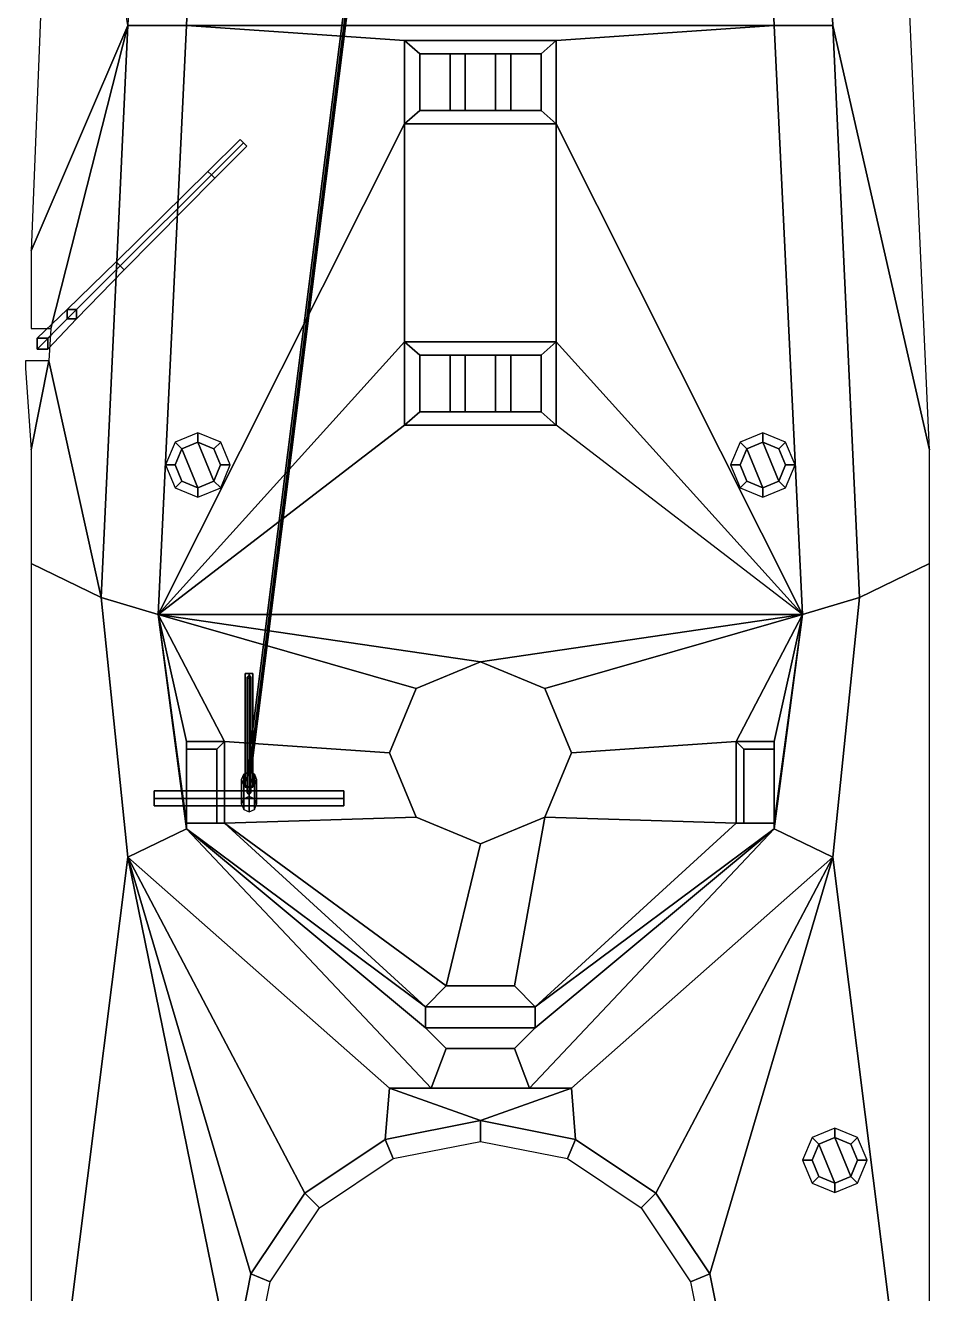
# Model space of a CAD drawing. Extents: x -2.4 to 2.4, y -9.4 to 9.3.
# Drawn here: x -2.4 to 2.37, y -3.09 to 3.6 of the extents above; entities that cross this region are included whole.
import ezdxf

# ---------------------------------------------------------------- set-up
doc = ezdxf.new("R2010")
doc.units = 0
doc.layers.add('SUPERSTRUCTURE', color=3, linetype='CONTINUOUS')

msp = doc.modelspace()

# ---------------------------------------------------------------- linework, layer by layer
at = {"layer": 'SUPERSTRUCTURE'}
for points in [[(0, 9.3, 2.54), (-0.01, 9.3, 2.53), (-1.23, -0.35, 4.94), (-1.22, -0.35, 4.95)], [(-0.01, 9.3, 2.53), (0, 9.3, 2.52), (-1.22, -0.35, 4.93), (-1.23, -0.35, 4.94)], [(0.01, 9.3, 2.53), (0, 9.3, 2.54), (-1.22, -0.35, 4.95), (-1.21, -0.35, 4.94)], [(0, 9.3, 2.52), (0.01, 9.3, 2.53), (-1.21, -0.35, 4.94), (-1.22, -0.35, 4.93)], [(-1.74, 6.06, 0.71), (-1.86, 3.6, 0.71), (-1.55, 3.6, 1.87), (-1.44, 6.06, 1.87)], [(-1.44, 6.06, 1.87), (-1.55, 3.6, 1.87), (1.55, 3.6, 1.87), (1.44, 6.06, 1.87)], [(1.55, 3.6, 1.87), (1.86, 3.6, 0.71), (1.74, 6.06, 0.71), (1.44, 6.06, 1.87)], [(1.86, 3.6, 0.71), (2.37, 1.36, 0.71), (2.17, 5.76, 0.71), (1.74, 6.06, 0.71)], [(-1.86, 3.6, 0.71), (-2.1019, 5.15, 0.71), (-2.26, 5.15, 0.71), (-2.37, 2.41, 0.71)], [(-1.86, 3.6, 0.71), (-2.37, 2.41, 0.71), (-2.37, 2, 0.71), (-2.2665, 2, 0.71)], [(-1.86, 3.6, 0.71), (-2.2665, 2, 0.71), (-2.2754, 1.83, 0.71), (-2, 0.58, 0.71)], [(-1.55, 3.6, 1.87), (-1.86, 3.6, 0.71), (-2, 0.58, 0.71), (-1.7, 0.49, 1.87)], [(-1.55, 3.6, 1.87), (-1.7, 0.49, 1.87), (-0.4, 3.08, 1.87), (-0.4, 3.52, 1.87)], [(0.4, 3.52, 1.87), (1.55, 3.6, 1.87), (-1.55, 3.6, 1.87), (-0.4, 3.52, 1.87)], [(0.4, 3.52, 1.87), (0.4, 3.08, 1.87), (1.7, 0.49, 1.87), (1.55, 3.6, 1.87)], [(2, 0.58, 0.71), (1.86, 3.6, 0.71), (1.55, 3.6, 1.87), (1.7, 0.49, 1.87)], [(2.37, 0.76, 0.71), (2.37, 1.36, 0.71), (1.86, 3.6, 0.71), (2, 0.58, 0.71)], [(-0.4, 3.52, 1.87), (-0.4, 3.52, 1.88), (0.4, 3.52, 1.88), (0.4, 3.52, 1.87)], [(-0.4, 3.52, 1.87), (-0.4, 3.08, 1.87), (-0.4, 3.08, 1.91), (-0.4, 3.52, 1.88)], [(-0.4, 3.52, 1.88), (-0.4, 3.08, 1.91), (-0.32, 3.15, 1.9052), (-0.32, 3.45, 1.8848)], [(-0.4, 3.52, 1.88), (-0.32, 3.45, 1.8848), (0.32, 3.45, 1.8848), (0.4, 3.52, 1.88)], [(0.32, 3.45, 1.8848), (0.32, 3.15, 1.9052), (0.4, 3.08, 1.91), (0.4, 3.52, 1.88)], [(0.4, 3.52, 1.88), (0.4, 3.08, 1.91), (0.4, 3.08, 1.87), (0.4, 3.52, 1.87)], [(-0.32, 3.15, 1.87), (-0.16, 3.15, 1.87), (-0.16, 3.45, 1.87), (-0.32, 3.45, 1.87)], [(-0.32, 3.45, 1.87), (-0.16, 3.45, 1.87), (-0.16, 3.45, 1.8848), (-0.32, 3.45, 1.8848)], [(-0.32, 3.45, 1.8848), (-0.32, 3.15, 1.9052), (-0.32, 3.15, 1.87), (-0.32, 3.45, 1.87)], [(-0.16, 3.45, 1.87), (-0.16, 3.15, 1.87), (-0.16, 3.15, 1.9052), (-0.16, 3.45, 1.8848)], [(-0.16, 3.45, 1.8848), (-0.16, 3.15, 1.9052), (-0.08, 3.15, 1.9052), (-0.08, 3.45, 1.8848)], [(-0.08, 3.45, 1.8848), (-0.08, 3.15, 1.9052), (-0.08, 3.15, 1.87), (-0.08, 3.45, 1.87)], [(-0.08, 3.45, 1.87), (0.08, 3.45, 1.87), (0.08, 3.45, 1.8848), (-0.08, 3.45, 1.8848)], [(-0.08, 3.15, 1.87), (0.08, 3.15, 1.87), (0.08, 3.45, 1.87), (-0.08, 3.45, 1.87)], [(0.08, 3.45, 1.87), (0.08, 3.15, 1.87), (0.08, 3.15, 1.9052), (0.08, 3.45, 1.8848)], [(0.08, 3.45, 1.8848), (0.08, 3.15, 1.9052), (0.16, 3.15, 1.9052), (0.16, 3.45, 1.8848)], [(0.16, 3.15, 1.87), (0.32, 3.15, 1.87), (0.32, 3.45, 1.87), (0.16, 3.45, 1.87)], [(0.16, 3.45, 1.87), (0.32, 3.45, 1.87), (0.32, 3.45, 1.8848), (0.16, 3.45, 1.8848)], [(0.16, 3.45, 1.8848), (0.16, 3.15, 1.9052), (0.16, 3.15, 1.87), (0.16, 3.45, 1.87)], [(0.32, 3.45, 1.87), (0.32, 3.15, 1.87), (0.32, 3.15, 1.9052), (0.32, 3.45, 1.8848)], [(-0.32, 3.15, 1.9052), (-0.4, 3.08, 1.91), (0.4, 3.08, 1.91), (0.32, 3.15, 1.9052)], [(-0.32, 3.15, 1.9052), (-0.16, 3.15, 1.9052), (-0.16, 3.15, 1.87), (-0.32, 3.15, 1.87)], [(-0.08, 3.15, 1.9052), (0.08, 3.15, 1.9052), (0.08, 3.15, 1.87), (-0.08, 3.15, 1.87)], [(0.16, 3.15, 1.9052), (0.32, 3.15, 1.9052), (0.32, 3.15, 1.87), (0.16, 3.15, 1.87)], [(-1.7, 0.49, 1.87), (-1.7, 0.49, 1.87), (-0.4, 1.93, 1.87), (-0.4, 3.08, 1.87)], [(-0.4, 3.08, 1.91), (-0.4, 3.08, 1.87), (0.4, 3.08, 1.87), (0.4, 3.08, 1.91)], [(-0.4, 3.08, 1.87), (-0.4, 1.93, 1.87), (0.4, 1.93, 1.87), (0.4, 3.08, 1.87)], [(0.4, 3.08, 1.87), (0.4, 1.93, 1.87), (1.7, 0.49, 1.87)], [(-1.2493, 2.9807, 2.995), (-1.267, 2.9983, 2.97), (-1.4367, 2.8286, 2.97), (-1.419, 2.811, 2.995)], [(-1.267, 2.9983, 2.97), (-1.2493, 2.9807, 2.945), (-1.419, 2.811, 2.945), (-1.4367, 2.8286, 2.97)], [(-1.2317, 2.963, 2.97), (-1.2493, 2.9807, 2.995), (-1.419, 2.811, 2.995), (-1.4014, 2.7933, 2.97)], [(-1.2493, 2.9807, 2.945), (-1.2317, 2.963, 2.97), (-1.4014, 2.7933, 2.97), (-1.419, 2.811, 2.945)], [(-1.2317, 2.963, 2.97), (-1.2493, 2.9807, 2.945), (-1.267, 2.9983, 2.97), (-1.2493, 2.9807, 2.995)], [(-1.8999, 2.3301, 2.82), (-1.9211, 2.3513, 2.85), (-1.4367, 2.8286, 2.97), (-1.419, 2.811, 2.945)], [(-1.9211, 2.3513, 2.85), (-1.8999, 2.3301, 2.88), (-1.419, 2.811, 2.995), (-1.4367, 2.8286, 2.97)], [(-1.8787, 2.3089, 2.85), (-1.8999, 2.3301, 2.82), (-1.419, 2.811, 2.945), (-1.4014, 2.7933, 2.97)], [(-1.8999, 2.3301, 2.88), (-1.8787, 2.3089, 2.85), (-1.4014, 2.7933, 2.97), (-1.419, 2.811, 2.995)], [(-2.1297, 2.1003, 2.6), (-2.1792, 2.1003, 2.6), (-1.9211, 2.3513, 2.85), (-1.8999, 2.3301, 2.82)], [(-2.1792, 2.1003, 2.6), (-2.1792, 2.0508, 2.6), (-1.8999, 2.3301, 2.88), (-1.9211, 2.3513, 2.85)], [(-2.1792, 2.0508, 2.6), (-2.1297, 2.0508, 2.6), (-1.8787, 2.3089, 2.85), (-1.8999, 2.3301, 2.88)], [(-2.1297, 2.0508, 2.6), (-2.1297, 2.1003, 2.6), (-1.8999, 2.3301, 2.82), (-1.8787, 2.3089, 2.85)], [(-2.2817, 1.9483, 2.17), (-2.3383, 1.9483, 2.17), (-2.1792, 2.1003, 2.6), (-2.1297, 2.1003, 2.6)], [(-2.3383, 1.9483, 2.17), (-2.3383, 1.8917, 2.17), (-2.1792, 2.0508, 2.6), (-2.1792, 2.1003, 2.6)], [(-2.2817, 1.8917, 2.17), (-2.2817, 1.9483, 2.17), (-2.1297, 2.1003, 2.6), (-2.1297, 2.0508, 2.6)], [(-2.3383, 1.8917, 2.17), (-2.2817, 1.8917, 2.17), (-2.1297, 2.0508, 2.6), (-2.1792, 2.0508, 2.6)], [(-2.2817, 1.9483, 0.54), (-2.3383, 1.9483, 0.54), (-2.3383, 1.9483, 2.17), (-2.2817, 1.9483, 2.17)], [(-2.3383, 1.9483, 0.54), (-2.3383, 1.8917, 0.54), (-2.3383, 1.8917, 2.17), (-2.3383, 1.9483, 2.17)], [(-2.2817, 1.8917, 0.54), (-2.2817, 1.9483, 0.54), (-2.2817, 1.9483, 2.17), (-2.2817, 1.8917, 2.17)], [(-2.3383, 1.8917, 0.54), (-2.2817, 1.8917, 0.54), (-2.2817, 1.8917, 2.17), (-2.3383, 1.8917, 2.17)], [(-1.7, 0.49, 1.87), (-1.7, 0.49, 1.87), (-0.4, 1.49, 1.87), (-0.4, 1.93, 1.87)], [(-0.4, 1.93, 1.88), (-0.32, 1.86, 1.8848), (0.32, 1.86, 1.8848), (0.4, 1.93, 1.88)], [(-0.4, 1.93, 1.88), (-0.4, 1.49, 1.91), (-0.32, 1.56, 1.9052), (-0.32, 1.86, 1.8848)], [(-0.4, 1.93, 1.87), (-0.4, 1.49, 1.87), (-0.4, 1.49, 1.91), (-0.4, 1.93, 1.88)], [(-0.4, 1.93, 1.87), (-0.4, 1.93, 1.88), (0.4, 1.93, 1.88), (0.4, 1.93, 1.87)], [(0.32, 1.86, 1.8848), (0.32, 1.56, 1.9052), (0.4, 1.49, 1.91), (0.4, 1.93, 1.88)], [(0.4, 1.93, 1.88), (0.4, 1.49, 1.91), (0.4, 1.49, 1.87), (0.4, 1.93, 1.87)], [(-2.2754, 1.83, 0.71), (-2.4, 1.83, 0.71), (-2.4, 1.79, 0.71), (-2.37, 1.36, 0.71)], [(-2.2754, 1.83, 0.71), (-2.37, 1.36, 0.71), (-2.37, 0.76, 0.71), (-2, 0.58, 0.71)], [(-0.32, 1.86, 1.8848), (-0.32, 1.56, 1.9052), (-0.32, 1.56, 1.87), (-0.32, 1.86, 1.87)], [(-0.32, 1.86, 1.87), (-0.16, 1.86, 1.87), (-0.16, 1.86, 1.8848), (-0.32, 1.86, 1.8848)], [(-0.32, 1.56, 1.87), (-0.16, 1.56, 1.87), (-0.16, 1.86, 1.87), (-0.32, 1.86, 1.87)], [(-0.16, 1.86, 1.8848), (-0.16, 1.56, 1.9052), (-0.08, 1.56, 1.9052), (-0.08, 1.86, 1.8848)], [(-0.16, 1.86, 1.87), (-0.16, 1.56, 1.87), (-0.16, 1.56, 1.9052), (-0.16, 1.86, 1.8848)], [(-0.08, 1.56, 1.87), (0.08, 1.56, 1.87), (0.08, 1.86, 1.87), (-0.08, 1.86, 1.87)], [(-0.08, 1.86, 1.87), (0.08, 1.86, 1.87), (0.08, 1.86, 1.8848), (-0.08, 1.86, 1.8848)], [(-0.08, 1.86, 1.8848), (-0.08, 1.56, 1.9052), (-0.08, 1.56, 1.87), (-0.08, 1.86, 1.87)], [(0.08, 1.86, 1.8848), (0.08, 1.56, 1.9052), (0.16, 1.56, 1.9052), (0.16, 1.86, 1.8848)], [(0.08, 1.86, 1.87), (0.08, 1.56, 1.87), (0.08, 1.56, 1.9052), (0.08, 1.86, 1.8848)], [(0.16, 1.86, 1.8848), (0.16, 1.56, 1.9052), (0.16, 1.56, 1.87), (0.16, 1.86, 1.87)], [(0.16, 1.86, 1.87), (0.32, 1.86, 1.87), (0.32, 1.86, 1.8848), (0.16, 1.86, 1.8848)], [(0.16, 1.56, 1.87), (0.32, 1.56, 1.87), (0.32, 1.86, 1.87), (0.16, 1.86, 1.87)], [(0.32, 1.86, 1.87), (0.32, 1.56, 1.87), (0.32, 1.56, 1.9052), (0.32, 1.86, 1.8848)], [(-0.32, 1.56, 1.9052), (-0.4, 1.49, 1.91), (0.4, 1.49, 1.91), (0.32, 1.56, 1.9052)], [(-0.32, 1.56, 1.9052), (-0.16, 1.56, 1.9052), (-0.16, 1.56, 1.87), (-0.32, 1.56, 1.87)], [(-0.08, 1.56, 1.9052), (0.08, 1.56, 1.9052), (0.08, 1.56, 1.87), (-0.08, 1.56, 1.87)], [(0.16, 1.56, 1.9052), (0.32, 1.56, 1.9052), (0.32, 1.56, 1.87), (0.16, 1.56, 1.87)], [(-0.4, 1.49, 1.87), (-1.7, 0.49, 1.87), (1.7, 0.49, 1.87), (0.4, 1.49, 1.87)], [(-0.4, 1.49, 1.91), (-0.4, 1.49, 1.87), (0.4, 1.49, 1.87), (0.4, 1.49, 1.91)], [(-1.49, 1.45, 1.89), (-1.6102, 1.4002, 1.89), (-1.5749, 1.3649, 1.94), (-1.49, 1.4, 1.94)], [(-1.3698, 1.4002, 1.89), (-1.49, 1.45, 1.89), (-1.49, 1.4, 1.94), (-1.4051, 1.3649, 1.94)], [(1.49, 1.45, 1.89), (1.3698, 1.4002, 1.89), (1.4051, 1.3649, 1.94), (1.49, 1.4, 1.94)], [(1.6102, 1.4002, 1.89), (1.49, 1.45, 1.89), (1.49, 1.4, 1.94), (1.5749, 1.3649, 1.94)], [(-1.6102, 1.4002, 1.89), (-1.66, 1.28, 1.89), (-1.61, 1.28, 1.94), (-1.5749, 1.3649, 1.94)], [(-1.5749, 1.3649, 1.87), (-1.61, 1.28, 1.87), (-1.61, 1.28, 1.89), (-1.5749, 1.3649, 1.89)], [(-1.61, 1.28, 1.94), (-1.5749, 1.1951, 1.94), (-1.49, 1.16, 1.94), (-1.5749, 1.3649, 1.94)], [(-1.49, 1.4, 1.87), (-1.5749, 1.3649, 1.87), (-1.5749, 1.3649, 1.89), (-1.49, 1.4, 1.89)], [(-1.5749, 1.3649, 1.94), (-1.49, 1.16, 1.94), (-1.4051, 1.1951, 1.94), (-1.49, 1.4, 1.94)], [(-1.4051, 1.3649, 1.87), (-1.49, 1.4, 1.87), (-1.49, 1.4, 1.89), (-1.4051, 1.3649, 1.89)], [(-1.49, 1.4, 1.94), (-1.4051, 1.1951, 1.94), (-1.37, 1.28, 1.94), (-1.4051, 1.3649, 1.94)], [(-1.32, 1.28, 1.89), (-1.3698, 1.4002, 1.89), (-1.4051, 1.3649, 1.94), (-1.37, 1.28, 1.94)], [(-1.37, 1.28, 1.87), (-1.4051, 1.3649, 1.87), (-1.4051, 1.3649, 1.89), (-1.37, 1.28, 1.89)], [(1.3698, 1.4002, 1.89), (1.32, 1.28, 1.89), (1.37, 1.28, 1.94), (1.4051, 1.3649, 1.94)], [(1.37, 1.28, 1.94), (1.4051, 1.1951, 1.94), (1.49, 1.16, 1.94), (1.4051, 1.3649, 1.94)], [(1.4051, 1.3649, 1.87), (1.37, 1.28, 1.87), (1.37, 1.28, 1.89), (1.4051, 1.3649, 1.89)], [(1.4051, 1.3649, 1.94), (1.49, 1.16, 1.94), (1.5749, 1.1951, 1.94), (1.49, 1.4, 1.94)], [(1.49, 1.4, 1.87), (1.4051, 1.3649, 1.87), (1.4051, 1.3649, 1.89), (1.49, 1.4, 1.89)], [(1.49, 1.4, 1.94), (1.5749, 1.1951, 1.94), (1.61, 1.28, 1.94), (1.5749, 1.3649, 1.94)], [(1.5749, 1.3649, 1.87), (1.49, 1.4, 1.87), (1.49, 1.4, 1.89), (1.5749, 1.3649, 1.89)], [(1.66, 1.28, 1.89), (1.6102, 1.4002, 1.89), (1.5749, 1.3649, 1.94), (1.61, 1.28, 1.94)], [(1.61, 1.28, 1.87), (1.5749, 1.3649, 1.87), (1.5749, 1.3649, 1.89), (1.61, 1.28, 1.89)], [(-1.66, 1.28, 1.89), (-1.6102, 1.1598, 1.89), (-1.5749, 1.1951, 1.94), (-1.61, 1.28, 1.94)], [(-1.61, 1.28, 1.87), (-1.5749, 1.1951, 1.87), (-1.5749, 1.1951, 1.89), (-1.61, 1.28, 1.89)], [(-1.3698, 1.1598, 1.89), (-1.32, 1.28, 1.89), (-1.37, 1.28, 1.94), (-1.4051, 1.1951, 1.94)], [(-1.4051, 1.1951, 1.87), (-1.37, 1.28, 1.87), (-1.37, 1.28, 1.89), (-1.4051, 1.1951, 1.89)], [(1.32, 1.28, 1.89), (1.3698, 1.1598, 1.89), (1.4051, 1.1951, 1.94), (1.37, 1.28, 1.94)], [(1.37, 1.28, 1.87), (1.4051, 1.1951, 1.87), (1.4051, 1.1951, 1.89), (1.37, 1.28, 1.89)], [(1.5749, 1.1951, 1.87), (1.61, 1.28, 1.87), (1.61, 1.28, 1.89), (1.5749, 1.1951, 1.89)], [(1.6102, 1.1598, 1.89), (1.66, 1.28, 1.89), (1.61, 1.28, 1.94), (1.5749, 1.1951, 1.94)], [(-1.6102, 1.1598, 1.89), (-1.49, 1.11, 1.89), (-1.49, 1.16, 1.94), (-1.5749, 1.1951, 1.94)], [(-1.5749, 1.1951, 1.87), (-1.49, 1.16, 1.87), (-1.49, 1.16, 1.89), (-1.5749, 1.1951, 1.89)], [(-1.49, 1.11, 1.89), (-1.3698, 1.1598, 1.89), (-1.4051, 1.1951, 1.94), (-1.49, 1.16, 1.94)], [(-1.49, 1.16, 1.87), (-1.4051, 1.1951, 1.87), (-1.4051, 1.1951, 1.89), (-1.49, 1.16, 1.89)], [(1.3698, 1.1598, 1.89), (1.49, 1.11, 1.89), (1.49, 1.16, 1.94), (1.4051, 1.1951, 1.94)], [(1.4051, 1.1951, 1.87), (1.49, 1.16, 1.87), (1.49, 1.16, 1.89), (1.4051, 1.1951, 1.89)], [(1.49, 1.16, 1.87), (1.5749, 1.1951, 1.87), (1.5749, 1.1951, 1.89), (1.49, 1.16, 1.89)], [(1.49, 1.11, 1.89), (1.6102, 1.1598, 1.89), (1.5749, 1.1951, 1.94), (1.49, 1.16, 1.94)], [(-2.37, 0.76, 0.71), (-2.37, -4.85, 0.71), (-1.86, -0.79, 0.71), (-2, 0.58, 0.71)], [(1.86, -0.79, 0.71), (2.37, -4.85, 0.71), (2.37, 0.76, 0.71), (2, 0.58, 0.71)], [(-2, 0.58, 0.71), (-1.86, -0.79, 0.71), (-1.55, -0.64, 1.87), (-1.7, 0.49, 1.87)], [(1.55, -0.64, 1.87), (1.86, -0.79, 0.71), (2, 0.58, 0.71), (1.7, 0.49, 1.87)], [(-1.7, 0.49, 1.87), (-1.35, -0.18, 1.87), (-0.48, -0.24, 1.87), (-0.3394, 0.0994, 1.87)], [(-1.35, -0.18, 1.87), (-1.7, 0.49, 1.87), (-1.7, 0.49, 1.87), (-1.55, -0.18, 1.87)], [(-1.7, 0.49, 1.87), (-1.7, 0.49, 1.87), (-1.55, -0.61, 1.87), (-1.55, -0.18, 1.87)], [(-1.7, 0.49, 1.87), (-1.7, 0.49, 1.87), (-1.55, -0.64, 1.87), (-1.55, -0.61, 1.87)], [(1.7, 0.49, 1.87), (-1.7, 0.49, 1.87), (0, 0.24, 1.87)], [(-1.7, 0.49, 1.87), (-1.7, 0.49, 1.87), (-0.3394, 0.0994, 1.87), (0, 0.24, 1.87)], [(1.7, 0.49, 1.87), (1.7, 0.49, 1.87), (0, 0.24, 1.87), (0.3394, 0.0994, 1.87)], [(1.35, -0.18, 1.87), (1.7, 0.49, 1.87), (0.3394, 0.0994, 1.87), (0.48, -0.24, 1.87)], [(1.55, -0.18, 1.87), (1.7, 0.49, 1.87), (1.7, 0.49, 1.87), (1.35, -0.18, 1.87)], [(1.55, -0.18, 1.87), (1.55, -0.61, 1.87), (1.7, 0.49, 1.87)], [(0, 0.24, 1.87), (-0.3394, 0.0994, 1.87), (-0.3394, 0.1, 1.89), (0, 0.24, 1.89)], [(0.3394, 0.0994, 1.87), (0, 0.24, 1.87), (0, 0.24, 1.89), (0.3394, 0.0994, 1.89)], [(-1.22, 0.18, 4.08), (-1.24, 0.18, 4.06), (-1.24, -0.42, 3.69), (-1.22, -0.42, 3.71)], [(-1.24, 0.18, 4.06), (-1.22, 0.18, 4.04), (-1.22, -0.42, 3.67), (-1.24, -0.42, 3.69)], [(-1.2, 0.18, 4.06), (-1.22, 0.18, 4.04), (-1.24, 0.18, 4.06), (-1.22, 0.18, 4.08)], [(-1.22, -0.44, 1.87), (-1.23, -0.45, 1.87), (-1.23, 0.16, 3.45), (-1.22, 0.17, 3.45)], [(-1.22, 0.17, 3.45), (-1.23, 0.16, 3.45), (-1.23, 0.16, 4.04), (-1.22, 0.17, 4.04)], [(-1.23, -0.45, 1.87), (-1.22, -0.46, 1.87), (-1.22, 0.15, 3.45), (-1.23, 0.16, 3.45)], [(-1.23, 0.16, 3.45), (-1.22, 0.15, 3.45), (-1.22, 0.15, 4.04), (-1.23, 0.16, 4.04)], [(-1.2, 0.18, 4.06), (-1.22, 0.18, 4.08), (-1.22, -0.42, 3.71), (-1.2, -0.42, 3.69)], [(-1.22, 0.18, 4.04), (-1.2, 0.18, 4.06), (-1.2, -0.42, 3.69), (-1.22, -0.42, 3.67)], [(-1.21, -0.45, 1.87), (-1.22, -0.44, 1.87), (-1.22, 0.17, 3.45), (-1.21, 0.16, 3.45)], [(-1.21, 0.16, 3.45), (-1.22, 0.17, 3.45), (-1.22, 0.17, 4.04), (-1.21, 0.16, 4.04)], [(-1.22, -0.46, 1.87), (-1.21, -0.45, 1.87), (-1.21, 0.16, 3.45), (-1.22, 0.15, 3.45)], [(-1.22, 0.15, 3.45), (-1.21, 0.16, 3.45), (-1.21, 0.16, 4.04), (-1.22, 0.15, 4.04)], [(-0.3394, 0.0994, 1.87), (-0.48, -0.24, 1.87), (-0.48, -0.24, 1.89), (-0.3394, 0.1, 1.89)], [(0.48, -0.24, 1.87), (0.3394, 0.0994, 1.87), (0.3394, 0.0994, 1.89), (0.48, -0.24, 1.89)], [(-1.55, -0.18, 1.87), (-1.55, -0.61, 1.87), (-1.55, -0.61, 1.9), (-1.55, -0.22, 1.9)], [(-1.55, -0.22, 2), (-1.39, -0.22, 2), (-1.35, -0.18, 2), (-1.55, -0.18, 2)], [(-1.35, -0.18, 2), (-1.35, -0.18, 1.87), (-1.55, -0.18, 1.87), (-1.55, -0.18, 2)], [(-1.55, -0.18, 2), (-1.55, -0.18, 1.87), (-1.55, -0.22, 1.9), (-1.55, -0.22, 2)], [(-1.39, -0.22, 2), (-1.39, -0.61, 2), (-1.35, -0.61, 2), (-1.35, -0.18, 2)], [(-1.35, -0.61, 2), (-1.35, -0.61, 1.87), (-1.35, -0.18, 1.87), (-1.35, -0.18, 2)], [(-1.35, -0.61, 1.87), (-0.3394, -0.5794, 1.87), (-0.48, -0.24, 1.87), (-1.35, -0.18, 1.87)], [(1.35, -0.61, 1.87), (1.35, -0.18, 1.87), (0.48, -0.24, 1.87), (0.3394, -0.5794, 1.87)], [(1.35, -0.18, 1.87), (1.35, -0.61, 1.87), (1.35, -0.61, 2), (1.35, -0.18, 2)], [(1.35, -0.18, 2), (1.35, -0.61, 2), (1.39, -0.61, 2), (1.39, -0.22, 2)], [(1.55, -0.18, 2), (1.55, -0.18, 1.87), (1.35, -0.18, 1.87), (1.35, -0.18, 2)], [(1.39, -0.22, 2), (1.55, -0.22, 2), (1.55, -0.18, 2), (1.35, -0.18, 2)], [(1.55, -0.61, 1.9), (1.55, -0.61, 1.87), (1.55, -0.18, 1.87), (1.55, -0.22, 1.9)], [(1.55, -0.22, 2), (1.55, -0.22, 1.9), (1.55, -0.18, 1.87), (1.55, -0.18, 2)], [(-1.55, -0.22, 1.9), (-1.55, -0.61, 1.9), (-1.39, -0.61, 1.9), (-1.39, -0.22, 1.9)], [(-1.55, -0.22, 1.9), (-1.39, -0.22, 1.9), (-1.39, -0.22, 2), (-1.55, -0.22, 2)], [(-1.39, -0.22, 1.9), (-1.39, -0.61, 1.9), (-1.39, -0.61, 2), (-1.39, -0.22, 2)], [(-0.48, -0.24, 1.87), (-0.3394, -0.5794, 1.87), (-0.3394, -0.5794, 1.89), (-0.48, -0.24, 1.89)], [(0.3394, -0.5794, 1.87), (0.48, -0.24, 1.87), (0.48, -0.24, 1.89), (0.3394, -0.5794, 1.89)], [(1.39, -0.61, 2), (1.39, -0.61, 1.9), (1.39, -0.22, 1.9), (1.39, -0.22, 2)], [(1.39, -0.22, 1.9), (1.39, -0.61, 1.9), (1.55, -0.61, 1.9), (1.55, -0.22, 1.9)], [(1.39, -0.22, 1.9), (1.55, -0.22, 1.9), (1.55, -0.22, 2), (1.39, -0.22, 2)], [(-1.2483, -0.3517, 4.96), (-1.26, -0.38, 4.96), (-1.2483, -0.4083, 4.96), (-1.22, -0.34, 4.96)], [(-1.2483, -0.4817, 1.87), (-1.26, -0.51, 1.87), (-1.26, -0.38, 4.96), (-1.2483, -0.3517, 4.96)], [(-1.26, -0.51, 1.87), (-1.2483, -0.5383, 1.87), (-1.2483, -0.4083, 4.96), (-1.26, -0.38, 4.96)], [(-1.22, -0.47, 1.87), (-1.2483, -0.4817, 1.87), (-1.2483, -0.3517, 4.96), (-1.22, -0.34, 4.96)], [(-1.22, -0.34, 4.96), (-1.2483, -0.4083, 4.96), (-1.22, -0.42, 4.96), (-1.1917, -0.3517, 4.96)], [(-1.1917, -0.4817, 1.87), (-1.22, -0.47, 1.87), (-1.22, -0.34, 4.96), (-1.1917, -0.3517, 4.96)], [(-1.1917, -0.3517, 4.96), (-1.22, -0.42, 4.96), (-1.1917, -0.4083, 4.96), (-1.18, -0.38, 4.96)], [(-1.18, -0.51, 1.87), (-1.1917, -0.4817, 1.87), (-1.1917, -0.3517, 4.96), (-1.18, -0.38, 4.96)], [(-1.1917, -0.5383, 1.87), (-1.18, -0.51, 1.87), (-1.18, -0.38, 4.96), (-1.1917, -0.4083, 4.96)], [(-0.72, -0.48, 4.04), (-0.72, -0.44, 4), (-1.72, -0.44, 4), (-1.72, -0.48, 4.04)], [(-0.72, -0.44, 4), (-0.72, -0.48, 3.96), (-1.72, -0.48, 3.96), (-1.72, -0.44, 4)], [(-1.72, -0.44, 4), (-1.72, -0.48, 3.96), (-1.72, -0.52, 4), (-1.72, -0.48, 4.04)], [(-1.2483, -0.5383, 1.87), (-1.22, -0.55, 1.87), (-1.22, -0.42, 4.96), (-1.2483, -0.4083, 4.96)], [(-1.22, -0.55, 1.87), (-1.1917, -0.5383, 1.87), (-1.1917, -0.4083, 4.96), (-1.22, -0.42, 4.96)], [(-0.72, -0.44, 4), (-0.72, -0.48, 4.04), (-0.72, -0.52, 4), (-0.72, -0.48, 3.96)], [(-0.72, -0.52, 4), (-0.72, -0.48, 4.04), (-1.72, -0.48, 4.04), (-1.72, -0.52, 4)], [(-0.72, -0.48, 3.96), (-0.72, -0.52, 4), (-1.72, -0.52, 4), (-1.72, -0.48, 3.96)], [(-1.35, -0.61, 1.87), (-0.18, -1.47, 1.87), (0, -0.72, 1.87), (-0.3394, -0.5794, 1.87)], [(-0.3394, -0.5794, 1.87), (0, -0.72, 1.87), (0, -0.72, 1.89), (-0.3394, -0.5794, 1.89)], [(0.3394, -0.5794, 1.87), (0, -0.72, 1.87), (-0.18, -1.47, 1.87), (0.18, -1.47, 1.87)], [(0, -0.72, 1.87), (0.3394, -0.5794, 1.87), (0.3394, -0.5794, 1.89), (0, -0.72, 1.89)], [(1.35, -0.61, 1.87), (0.3394, -0.5794, 1.87), (0.18, -1.47, 1.87), (0.29, -1.58, 1.87)], [(-1.86, -0.79, 0.71), (-0.48, -2.01, 0.71), (-0.26, -2.01, 1.87), (-1.55, -0.64, 1.87)], [(-1.55, -0.61, 1.9), (-1.55, -0.61, 1.87), (-1.35, -0.61, 1.87), (-1.39, -0.61, 1.9)], [(-1.55, -0.61, 1.87), (-1.55, -0.64, 1.87), (-0.29, -1.58, 1.87), (-1.35, -0.61, 1.87)], [(-1.55, -0.64, 1.87), (-1.55, -0.64, 1.87), (-0.29, -1.69, 1.87), (-0.29, -1.58, 1.87)], [(-1.55, -0.64, 1.87), (-0.26, -2.01, 1.87), (-0.18, -1.8, 1.87), (-0.29, -1.69, 1.87)], [(-1.39, -0.61, 2), (-1.39, -0.61, 1.9), (-1.35, -0.61, 1.87), (-1.35, -0.61, 2)], [(-1.35, -0.61, 1.87), (-1.35, -0.61, 1.87), (-0.29, -1.58, 1.87), (-0.18, -1.47, 1.87)], [(0.26, -2.01, 1.87), (1.55, -0.64, 1.87), (0.29, -1.69, 1.87), (0.18, -1.8, 1.87)], [(0.26, -2.01, 1.87), (0.48, -2.01, 0.71), (1.86, -0.79, 0.71), (1.55, -0.64, 1.87)], [(1.35, -0.61, 1.87), (0.29, -1.58, 1.87), (1.55, -0.64, 1.87), (1.55, -0.61, 1.87)], [(1.55, -0.64, 1.87), (1.55, -0.64, 1.87), (0.29, -1.58, 1.87), (0.29, -1.69, 1.87)], [(1.35, -0.61, 2), (1.35, -0.61, 1.87), (1.39, -0.61, 1.9), (1.39, -0.61, 2)], [(1.39, -0.61, 1.9), (1.35, -0.61, 1.87), (1.55, -0.61, 1.87), (1.55, -0.61, 1.9)], [(-1.86, -0.79, 0.71), (-1.86, -0.79, 0.71), (-2.37, -4.85, 0.71), (-1.31, -3.49, 0.71)], [(-0.48, -2.01, 0.71), (-1.86, -0.79, 0.71), (-0.9263, -2.5637, 0.71), (-0.5013, -2.2797, 0.71)], [(-1.86, -0.79, 0.71), (-1.86, -0.79, 0.71), (-1.31, -3.49, 0.71), (-1.2103, -2.9887, 0.71)], [(-1.86, -0.79, 0.71), (-1.86, -0.79, 0.71), (-1.2103, -2.9887, 0.71), (-0.9263, -2.5637, 0.71)], [(1.86, -0.79, 0.71), (0.48, -2.01, 0.71), (0.5013, -2.2797, 0.71), (0.9263, -2.5637, 0.71)], [(1.86, -0.79, 0.71), (1.86, -0.79, 0.71), (0.9263, -2.5637, 0.71), (1.2103, -2.9887, 0.71)], [(2.37, -4.85, 0.71), (1.86, -0.79, 0.71), (1.2103, -2.9887, 0.71), (1.31, -3.49, 0.71)], [(-0.18, -1.47, 1.87), (-0.29, -1.58, 1.87), (-0.29, -1.58, 1.91), (-0.18, -1.47, 1.91)], [(-0.29, -1.58, 1.91), (0.29, -1.58, 1.91), (0.18, -1.47, 1.91), (-0.18, -1.47, 1.91)], [(0.18, -1.47, 1.87), (-0.18, -1.47, 1.87), (-0.18, -1.47, 1.91), (0.18, -1.47, 1.91)], [(0.29, -1.58, 1.87), (0.18, -1.47, 1.87), (0.18, -1.47, 1.91), (0.29, -1.58, 1.91)], [(-0.29, -1.58, 1.87), (-0.29, -1.69, 1.87), (-0.29, -1.69, 1.91), (-0.29, -1.58, 1.91)], [(-0.29, -1.69, 1.91), (0.29, -1.69, 1.91), (0.29, -1.58, 1.91), (-0.29, -1.58, 1.91)], [(0.29, -1.69, 1.87), (0.29, -1.58, 1.87), (0.29, -1.58, 1.91), (0.29, -1.69, 1.91)], [(-0.29, -1.69, 1.87), (-0.18, -1.8, 1.87), (-0.18, -1.8, 1.91), (-0.29, -1.69, 1.91)], [(-0.18, -1.8, 1.91), (0.18, -1.8, 1.91), (0.29, -1.69, 1.91), (-0.29, -1.69, 1.91)], [(0.18, -1.8, 1.87), (0.29, -1.69, 1.87), (0.29, -1.69, 1.91), (0.18, -1.8, 1.91)], [(-0.18, -1.8, 1.87), (-0.26, -2.01, 1.87), (0.26, -2.01, 1.87), (0.18, -1.8, 1.87)], [(-0.18, -1.8, 1.87), (0.18, -1.8, 1.87), (0.18, -1.8, 1.91), (-0.18, -1.8, 1.91)], [(-0.48, -2.01, 0.71), (-0.48, -2.01, 0.71), (-0.5013, -2.2797, 0.71), (0, -2.18, 0.71)], [(-0.26, -2.01, 1.87), (-0.48, -2.01, 0.71), (0.48, -2.01, 0.71), (0.26, -2.01, 1.87)], [(-0.48, -2.01, 0.71), (-0.48, -2.01, 0.71), (0, -2.18, 0.71), (0.48, -2.01, 0.71)], [(0, -2.18, 0.71), (0, -2.18, 0.71), (0.5013, -2.2797, 0.71), (0.48, -2.01, 0.71)], [(0, -2.18, 0.71), (-0.5013, -2.2797, 0.71), (-0.4592, -2.3813, 0.8), (0, -2.29, 0.8)], [(0.5013, -2.2797, 0.71), (0, -2.18, 0.71), (0, -2.29, 0.8), (0.4592, -2.3813, 0.8)], [(1.7498, -2.2698, 0.73), (1.7, -2.39, 0.73), (1.75, -2.39, 0.78), (1.7851, -2.3051, 0.78)], [(1.87, -2.22, 0.73), (1.7498, -2.2698, 0.73), (1.7851, -2.3051, 0.78), (1.87, -2.27, 0.78)], [(1.7851, -2.3051, 0.78), (1.87, -2.51, 0.78), (1.9549, -2.4749, 0.78), (1.87, -2.27, 0.78)], [(1.87, -2.27, 0.71), (1.7851, -2.3051, 0.71), (1.7851, -2.3051, 0.73), (1.87, -2.27, 0.73)], [(1.9902, -2.2698, 0.73), (1.87, -2.22, 0.73), (1.87, -2.27, 0.78), (1.9549, -2.3051, 0.78)], [(1.87, -2.27, 0.78), (1.9549, -2.4749, 0.78), (1.99, -2.39, 0.78), (1.9549, -2.3051, 0.78)], [(1.9549, -2.3051, 0.71), (1.87, -2.27, 0.71), (1.87, -2.27, 0.73), (1.9549, -2.3051, 0.73)], [(2.04, -2.39, 0.73), (1.9902, -2.2698, 0.73), (1.9549, -2.3051, 0.78), (1.99, -2.39, 0.78)], [(-0.5013, -2.2797, 0.71), (-0.9263, -2.5637, 0.71), (-0.8485, -2.6415, 0.8), (-0.4592, -2.3813, 0.8)], [(0.9263, -2.5637, 0.71), (0.5013, -2.2797, 0.71), (0.4592, -2.3813, 0.8), (0.8485, -2.6415, 0.8)], [(1.75, -2.39, 0.78), (1.7851, -2.4749, 0.78), (1.87, -2.51, 0.78), (1.7851, -2.3051, 0.78)], [(1.7851, -2.3051, 0.71), (1.75, -2.39, 0.71), (1.75, -2.39, 0.73), (1.7851, -2.3051, 0.73)], [(1.99, -2.39, 0.71), (1.9549, -2.3051, 0.71), (1.9549, -2.3051, 0.73), (1.99, -2.39, 0.73)], [(1.7, -2.39, 0.73), (1.7498, -2.5102, 0.73), (1.7851, -2.4749, 0.78), (1.75, -2.39, 0.78)], [(1.75, -2.39, 0.71), (1.7851, -2.4749, 0.71), (1.7851, -2.4749, 0.73), (1.75, -2.39, 0.73)], [(1.9549, -2.4749, 0.71), (1.99, -2.39, 0.71), (1.99, -2.39, 0.73), (1.9549, -2.4749, 0.73)], [(1.9902, -2.5102, 0.73), (2.04, -2.39, 0.73), (1.99, -2.39, 0.78), (1.9549, -2.4749, 0.78)], [(1.7498, -2.5102, 0.73), (1.87, -2.56, 0.73), (1.87, -2.51, 0.78), (1.7851, -2.4749, 0.78)], [(1.7851, -2.4749, 0.71), (1.87, -2.51, 0.71), (1.87, -2.51, 0.73), (1.7851, -2.4749, 0.73)], [(1.87, -2.51, 0.71), (1.9549, -2.4749, 0.71), (1.9549, -2.4749, 0.73), (1.87, -2.51, 0.73)], [(1.87, -2.56, 0.73), (1.9902, -2.5102, 0.73), (1.9549, -2.4749, 0.78), (1.87, -2.51, 0.78)], [(-0.9263, -2.5637, 0.71), (-1.2103, -2.9887, 0.71), (-1.1087, -3.0308, 0.8), (-0.8485, -2.6415, 0.8)], [(1.2103, -2.9887, 0.71), (0.9263, -2.5637, 0.71), (0.8485, -2.6415, 0.8), (1.1087, -3.0308, 0.8)], [(-1.2103, -2.9887, 0.71), (-1.31, -3.49, 0.71), (-1.2, -3.49, 0.8), (-1.1087, -3.0308, 0.8)], [(1.31, -3.49, 0.71), (1.2103, -2.9887, 0.71), (1.1087, -3.0308, 0.8), (1.2, -3.49, 0.8)]]:
    msp.add_3dface(points, dxfattribs=at)

doc.saveas('drawing.dxf')
